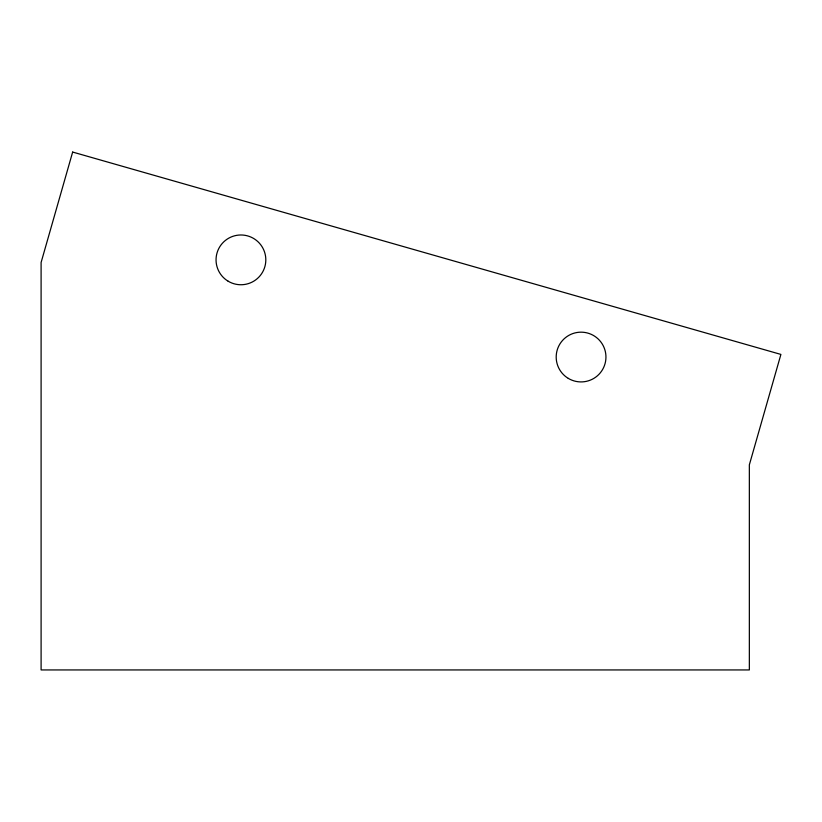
<?xml version="1.0" encoding="UTF-8"?>
<svg xmlns="http://www.w3.org/2000/svg" width="822" height="822" viewBox="0 0 822 822"><rect width="100%" height="100%" fill="white"/><g stroke="black" fill="none" stroke-linecap="round" stroke-linejoin="round"><path stroke-width="1.23" d="M72.655 152.06L41.1 262.495L41.1 669.94L749.345 669.94L749.345 464.851L780.9 354.416L72.655 152.06M568.279 378.387A24.886 24.886 0 0 0 605.948 357.457A24.886 24.886 0 0 0 568.988 335.294A24.886 24.886 0 0 0 568.279 378.387M228.136 281.206A24.886 24.886 0 0 0 265.814 260.276A24.886 24.886 0 0 0 228.845 238.113A24.886 24.886 0 0 0 228.136 281.206"/></g></svg>
